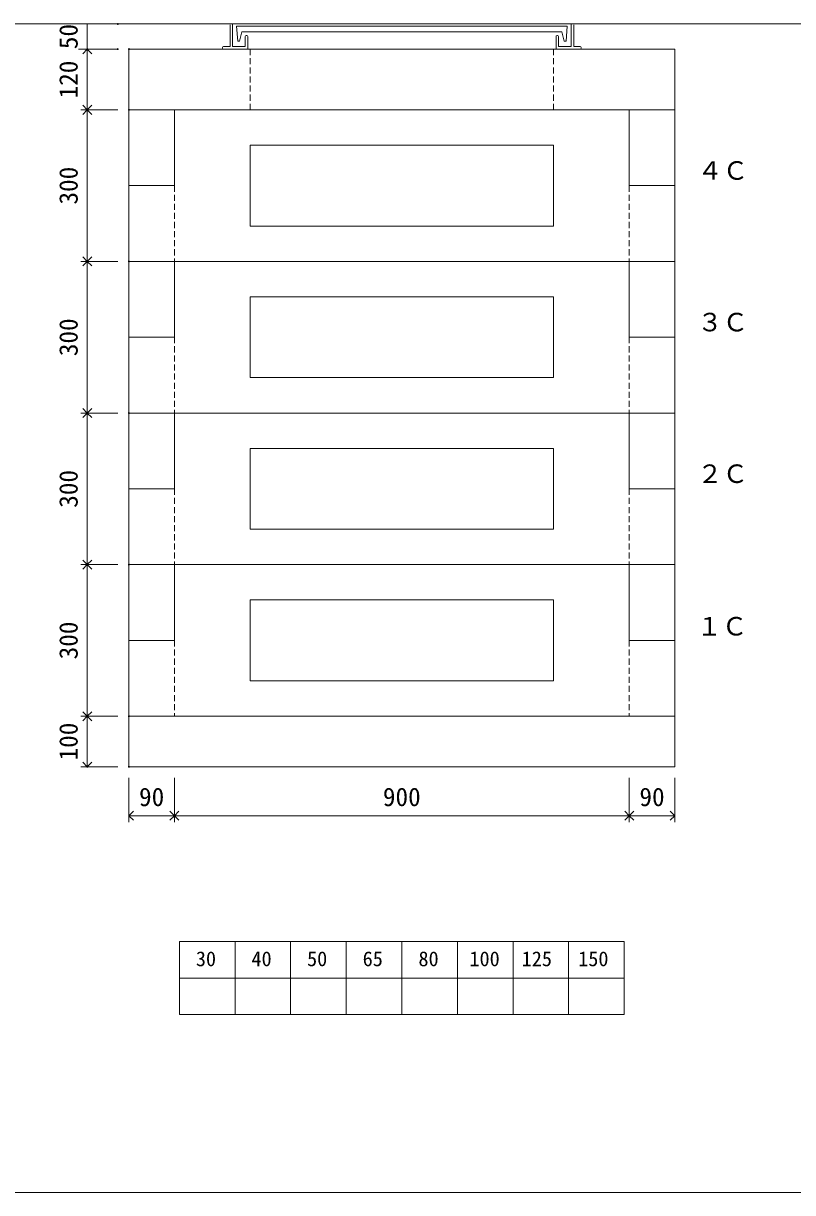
# Model space of a CAD drawing. Units: millimetres, scale not verified. Extents: x -4890 to 18490, y -2329 to 2329.
# Drawn here: x 1846 to 3368, y -1946 to 368 of the extents above; entities that cross this region are included whole.
import ezdxf
from ezdxf.enums import TextEntityAlignment as Align

# ---------------------------------------------------------------- set-up
doc = ezdxf.new("R2010")
doc.units = ezdxf.units.MM
doc.header["$LTSCALE"] = 10
doc.header["$PDMODE"] = 32
doc.header["$PDSIZE"] = 2
doc.linetypes.add('DASHED1', pattern=[1.8, 1.2, -0.6])
doc.linetypes.add('USER2', pattern=[50.8, 31.75, -6.35, 6.35, -6.35])
for name, color, linetype, lineweight in [('0-1_Defpoints', 7, 'USER2', 5), ('0-2_waku', 7, 'Continuous', 18), ('0-3_gaikei', 7, 'Continuous', 18), ('0-4_kakure', 7, 'DASHED1', 5), ('0-5_sunpou', 7, 'Continuous', 5), ('0-8_uchigawa', 6, 'Continuous', 18), ('0-A_futa', 3, 'Continuous', 18), ('0-B_GL', 4, 'Continuous', 18), ('0-D_文字１', 7, 'Continuous', 18)]:
    doc.layers.add(name, color=color, linetype=linetype, lineweight=lineweight)
doc.styles.add('ＭＳ ゴシック', font='')
doc.styles.get('ＭＳ ゴシック').set_extended_font_data('MS Gothic')

# ---------------------------------------------------------------- blocks, each defined once
blk = doc.blocks.new('_Open90')
at = {"layer": '0-5_sunpou'}
blk.add_line((0, 0), (-1, 0), dxfattribs=at)
blk.add_lwpolyline([(-0.5, 0.5), (0, 0), (-0.5, -0.5)], dxfattribs=at)
blk = doc.blocks.new('D48')
at = {"layer": '0-1_Defpoints'}
for p in [(3502.32, 1772.03), (3419.96, 1472.03), (3502.32, 1472.03)]:
    blk.add_point(p, dxfattribs=at)
at = {"layer": '0-5_sunpou'}
for p, q in [((3480.32, 1772.03), (3406.96, 1772.03)), ((3419.96, 1754.03), (3419.96, 1490.03)), ((3480.32, 1472.03), (3406.96, 1472.03))]:
    blk.add_line(p, q, dxfattribs=at)
at = {"layer": '0-5_sunpou', "xscale": 18, "yscale": 18}
for p, rotation in [((3419.96, 1772.03), 90), ((3419.96, 1472.03), 270)]:
    blk.add_blockref('_Open90', p, dxfattribs=dict(at, rotation=rotation))
at = {"layer": '0-5_sunpou', "style": 'ＭＳ ゴシック'}
blk.add_text('300', height=36.66, rotation=90, dxfattribs=at).set_placement((3411.96, 1584.53), align=Align.BOTTOM_LEFT)
blk = doc.blocks.new('D49')
at = {"layer": '0-1_Defpoints'}
for p in [(3502.32, 1472.03), (3419.96, 1172.03), (3502.32, 1172.03)]:
    blk.add_point(p, dxfattribs=at)
at = {"layer": '0-5_sunpou'}
for p, q in [((3480.32, 1472.03), (3406.96, 1472.03)), ((3419.96, 1454.03), (3419.96, 1190.03)), ((3480.32, 1172.03), (3406.96, 1172.03))]:
    blk.add_line(p, q, dxfattribs=at)
at = {"layer": '0-5_sunpou', "xscale": 18, "yscale": 18}
for p, rotation in [((3419.96, 1472.03), 90), ((3419.96, 1172.03), 270)]:
    blk.add_blockref('_Open90', p, dxfattribs=dict(at, rotation=rotation))
at = {"layer": '0-5_sunpou', "style": 'ＭＳ ゴシック'}
blk.add_text('300', height=36.66, rotation=90, dxfattribs=at).set_placement((3411.96, 1284.53), align=Align.BOTTOM_LEFT)
blk = doc.blocks.new('D60')
at = {"layer": '0-1_Defpoints'}
for p in [(3502.32, 2072.03), (3419.96, 1772.03), (3502.32, 1772.03)]:
    blk.add_point(p, dxfattribs=at)
at = {"layer": '0-5_sunpou'}
for p, q in [((3480.32, 2072.03), (3406.96, 2072.03)), ((3419.96, 2054.03), (3419.96, 1790.03)), ((3480.32, 1772.03), (3406.96, 1772.03))]:
    blk.add_line(p, q, dxfattribs=at)
at = {"layer": '0-5_sunpou', "xscale": 18, "yscale": 18}
for p, rotation in [((3419.96, 2072.03), 90), ((3419.96, 1772.03), 270)]:
    blk.add_blockref('_Open90', p, dxfattribs=dict(at, rotation=rotation))
at = {"layer": '0-5_sunpou', "style": 'ＭＳ ゴシック'}
blk.add_text('300', height=36.66, rotation=90, dxfattribs=at).set_placement((3411.96, 1884.53), align=Align.BOTTOM_LEFT)
blk = doc.blocks.new('D61')
at = {"layer": '0-1_Defpoints'}
for p in [(3502.32, 2492.03), (3419.96, 2372.03), (3502.32, 2372.03)]:
    blk.add_point(p, dxfattribs=at)
at = {"layer": '0-5_sunpou'}
for p, q in [((3480.32, 2492.03), (3406.96, 2492.03)), ((3419.96, 2474.03), (3419.96, 2390.03)), ((3480.32, 2372.03), (3406.96, 2372.03))]:
    blk.add_line(p, q, dxfattribs=at)
at = {"layer": '0-5_sunpou', "xscale": 18, "yscale": 18}
for p, rotation in [((3419.96, 2492.03), 90), ((3419.96, 2372.03), 270)]:
    blk.add_blockref('_Open90', p, dxfattribs=dict(at, rotation=rotation))
at = {"layer": '0-5_sunpou', "style": 'ＭＳ ゴシック'}
blk.add_text('120', height=36.66, rotation=90, dxfattribs=at).set_placement((3411.96, 2394.53), align=Align.BOTTOM_LEFT)
blk = doc.blocks.new('D64')
at = {"layer": '0-1_Defpoints'}
for p in [(3480.32, 2542.03), (3419.96, 2492.03), (3480.32, 2492.03)]:
    blk.add_point(p, dxfattribs=at)
at = {"layer": '0-5_sunpou'}
for p, q in [((3458.32, 2542.03), (3406.96, 2542.03)), ((3419.96, 2542.03), (3419.96, 2492.03)), ((3458.32, 2492.03), (3406.96, 2492.03))]:
    blk.add_line(p, q, dxfattribs=at)
at = {"layer": '0-5_sunpou', "style": 'ＭＳ ゴシック'}
blk.add_text('50', height=36.66, rotation=90, dxfattribs=at).set_placement((3411.96, 2492.03), align=Align.BOTTOM_LEFT)
blk = doc.blocks.new('D68')
at = {"layer": '0-1_Defpoints'}
for p in [(3502.32, 1172.03), (3419.96, 1072.03), (3502.32, 1072.03)]:
    blk.add_point(p, dxfattribs=at)
at = {"layer": '0-5_sunpou'}
for p, q in [((3480.32, 1172.03), (3406.96, 1172.03)), ((3419.96, 1154.03), (3419.96, 1090.03)), ((3480.32, 1072.03), (3406.96, 1072.03))]:
    blk.add_line(p, q, dxfattribs=at)
at = {"layer": '0-5_sunpou', "xscale": 18, "yscale": 18}
for p, rotation in [((3419.96, 1172.03), 90), ((3419.96, 1072.03), 270)]:
    blk.add_blockref('_Open90', p, dxfattribs=dict(at, rotation=rotation))
at = {"layer": '0-5_sunpou', "style": 'ＭＳ ゴシック'}
blk.add_text('100', height=36.66, rotation=90, dxfattribs=at).set_placement((3411.96, 1084.53), align=Align.BOTTOM_LEFT)
blk = doc.blocks.new('D69')
at = {"layer": '0-1_Defpoints'}
for p in [(3502.32, 2372.03), (3419.96, 2072.03), (3502.32, 2072.03)]:
    blk.add_point(p, dxfattribs=at)
at = {"layer": '0-5_sunpou'}
for p, q in [((3480.32, 2372.03), (3406.96, 2372.03)), ((3419.96, 2354.03), (3419.96, 2090.03)), ((3480.32, 2072.03), (3406.96, 2072.03))]:
    blk.add_line(p, q, dxfattribs=at)
at = {"layer": '0-5_sunpou', "xscale": 18, "yscale": 18}
for p, rotation in [((3419.96, 2372.03), 90), ((3419.96, 2072.03), 270)]:
    blk.add_blockref('_Open90', p, dxfattribs=dict(at, rotation=rotation))
at = {"layer": '0-5_sunpou', "style": 'ＭＳ ゴシック'}
blk.add_text('300', height=36.66, rotation=90, dxfattribs=at).set_placement((3411.96, 2184.53), align=Align.BOTTOM_LEFT)

msp = doc.modelspace()

# ---------------------------------------------------------------- linework, layer by layer
at = {"layer": '0-2_waku'}
for p, q in [((2155, -1449.38), (2155, -1593.38)), ((2155, -1449.38), (2155, -1593.38)), ((2155, -1449.38), (2155, -1593.38)), ((2155, -1449.38), (2155, -1593.38)), ((2155, -1449.38), (3035, -1449.38)), ((2265, -1449.38), (2265, -1593.38)), ((2375, -1449.38), (2375, -1593.38)), ((2375, -1449.38), (2375, -1593.38)), ((2485, -1449.38), (2485, -1593.38)), ((2595, -1449.38), (2595, -1593.38)), ((2705, -1449.38), (2705, -1593.38)), ((2815, -1449.38), (2815, -1593.38)), ((2925, -1449.38), (2925, -1593.38)), ((3035, -1449.38), (3035, -1593.38)), ((2155, -1521.38), (3035, -1521.38)), ((2155, -1593.38), (3035, -1593.38)), ((-1230, -1946.05), (4890, -1946.05)), ((-1230, -1946.05), (4890, -1946.05))]:
    msp.add_line(p, q, dxfattribs=at)
at = {"layer": '0-3_gaikei'}
for p, q in [((2055, 316.62), (3135, 316.62)), ((2055, 196.62), (2055, 316.62)), ((3135, 196.62), (3135, 316.62)), ((2145, 196.62), (2055, 196.62)), ((2055, 46.62), (2055, 196.62)), ((2145, 196.62), (3045, 196.62)), ((2145, 196.62), (2145, 46.62)), ((2145, 196.62), (2145, 46.62)), ((2145, 196.62), (2145, 46.62)), ((2145, 196.62), (2145, 46.62)), ((2145, 196.62), (2145, 46.62)), ((3045, 196.62), (3135, 196.62)), ((3045, 196.62), (3045, 46.62)), ((3045, 196.62), (3045, 46.62)), ((3045, 196.62), (3045, 46.62)), ((3045, 196.62), (3045, 46.62)), ((3045, 196.62), (3045, 46.62)), ((3135, 46.62), (3135, 196.62)), ((2145, 46.62), (2055, 46.62)), ((2145, 46.62), (2055, 46.62)), ((2145, 46.62), (2055, 46.62)), ((2145, 46.62), (2055, 46.62)), ((2055, 46.62), (2055, -103.38)), ((2055, 46.62), (2055, -103.38)), ((2055, 46.62), (2055, -103.38)), ((2055, 46.62), (2055, -103.38)), ((3135, 46.62), (3045, 46.62)), ((3135, 46.62), (3045, 46.62)), ((3135, 46.62), (3045, 46.62)), ((3135, 46.62), (3045, 46.62)), ((3135, 46.62), (3045, 46.62)), ((3135, 46.62), (3135, -103.38)), ((3135, 46.62), (3135, -103.38)), ((3135, 46.62), (3135, -103.38)), ((3135, 46.62), (3135, -103.38)), ((3135, 46.62), (3135, -103.38)), ((2055, -253.38), (2055, -103.38)), ((3135, -103.38), (2055, -103.38)), ((3135, -103.38), (2055, -103.38)), ((3135, -103.38), (2055, -103.38)), ((3135, -103.38), (2055, -103.38)), ((3135, -103.38), (2055, -103.38)), ((2145, -103.38), (2145, -253.38)), ((2145, -103.38), (2145, -253.38)), ((2145, -103.38), (2145, -253.38)), ((2145, -103.38), (2145, -253.38)), ((2145, -103.38), (2145, -253.38)), ((2145, -103.38), (3045, -103.38)), ((2145, -103.38), (3045, -103.38)), ((2985, -103.38), (2205, -103.38)), ((3045, -103.38), (3045, -253.38)), ((3045, -103.38), (3045, -253.38)), ((3045, -103.38), (3045, -253.38)), ((3045, -103.38), (3045, -253.38)), ((3045, -103.38), (3045, -253.38)), ((3135, -253.38), (3135, -103.38)), ((2145, -253.38), (2055, -253.38)), ((2145, -253.38), (2055, -253.38)), ((2145, -253.38), (2055, -253.38)), ((2145, -253.38), (2055, -253.38)), ((2055, -253.38), (2055, -403.38)), ((2055, -253.38), (2055, -403.38)), ((2055, -253.38), (2055, -403.38)), ((2055, -253.38), (2055, -403.38)), ((3135, -253.38), (3045, -253.38)), ((3135, -253.38), (3045, -253.38)), ((3135, -253.38), (3045, -253.38)), ((3135, -253.38), (3045, -253.38)), ((3135, -253.38), (3045, -253.38)), ((3135, -253.38), (3135, -403.38)), ((3135, -253.38), (3135, -403.38)), ((3135, -253.38), (3135, -403.38)), ((3135, -253.38), (3135, -403.38)), ((3135, -253.38), (3135, -403.38)), ((3135, -403.38), (2055, -403.38)), ((3135, -403.38), (2055, -403.38)), ((3135, -403.38), (2055, -403.38)), ((3135, -403.38), (2055, -403.38)), ((3135, -403.38), (2055, -403.38)), ((2055, -553.38), (2055, -403.38)), ((2145, -403.38), (3045, -403.38)), ((2145, -403.38), (3045, -403.38)), ((2145, -403.38), (2145, -553.38)), ((2145, -403.38), (2145, -553.38)), ((2145, -403.38), (2145, -553.38)), ((2145, -403.38), (2145, -553.38)), ((2145, -403.38), (2145, -553.38)), ((2985, -403.38), (2205, -403.38)), ((3045, -403.38), (3045, -553.38)), ((3045, -403.38), (3045, -553.38)), ((3045, -403.38), (3045, -553.38)), ((3045, -403.38), (3045, -553.38)), ((3045, -403.38), (3045, -553.38)), ((3135, -553.38), (3135, -403.38)), ((2145, -553.38), (2055, -553.38)), ((2145, -553.38), (2055, -553.38)), ((2145, -553.38), (2055, -553.38)), ((2145, -553.38), (2055, -553.38)), ((2055, -553.38), (2055, -703.38)), ((2055, -553.38), (2055, -703.38)), ((2055, -553.38), (2055, -703.38)), ((2055, -553.38), (2055, -703.38)), ((3135, -553.38), (3045, -553.38)), ((3135, -553.38), (3045, -553.38)), ((3135, -553.38), (3045, -553.38)), ((3135, -553.38), (3045, -553.38)), ((3135, -553.38), (3045, -553.38)), ((3135, -553.38), (3135, -703.38)), ((3135, -553.38), (3135, -703.38)), ((3135, -553.38), (3135, -703.38)), ((3135, -553.38), (3135, -703.38)), ((3135, -553.38), (3135, -703.38)), ((3135, -703.38), (2055, -703.38)), ((3135, -703.38), (2055, -703.38)), ((3135, -703.38), (2055, -703.38)), ((3135, -703.38), (2055, -703.38)), ((3135, -703.38), (2055, -703.38)), ((2055, -853.38), (2055, -703.38)), ((2145, -703.38), (3045, -703.38)), ((2145, -703.38), (2145, -853.38)), ((2145, -703.38), (2145, -853.38)), ((2145, -703.38), (2145, -853.38)), ((2145, -703.38), (2145, -853.38)), ((2145, -703.38), (2145, -853.38)), ((2985, -703.38), (2205, -703.38)), ((3045, -703.38), (3045, -853.38)), ((3045, -703.38), (3045, -853.38)), ((3045, -703.38), (3045, -853.38)), ((3045, -703.38), (3045, -853.38)), ((3045, -703.38), (3045, -853.38)), ((3135, -853.38), (3135, -703.38)), ((2145, -853.38), (2055, -853.38)), ((2145, -853.38), (2055, -853.38)), ((2145, -853.38), (2055, -853.38)), ((2145, -853.38), (2055, -853.38)), ((2055, -853.38), (2055, -1003.38)), ((2055, -853.38), (2055, -1003.38)), ((2055, -853.38), (2055, -1003.38)), ((2055, -853.38), (2055, -1003.38)), ((3135, -853.38), (3045, -853.38)), ((3135, -853.38), (3045, -853.38)), ((3135, -853.38), (3045, -853.38)), ((3135, -853.38), (3045, -853.38)), ((3135, -853.38), (3045, -853.38)), ((3135, -853.38), (3135, -1003.38)), ((3135, -853.38), (3135, -1003.38)), ((3135, -853.38), (3135, -1003.38)), ((3135, -853.38), (3135, -1003.38)), ((3135, -853.38), (3135, -1003.38)), ((3135, -1003.38), (2055, -1003.38)), ((3135, -1003.38), (2055, -1003.38)), ((3135, -1003.38), (2055, -1003.38)), ((3135, -1003.38), (2055, -1003.38)), ((3135, -1003.38), (2055, -1003.38)), ((2055, -1103.38), (2055, -1003.38)), ((3135, -1003.38), (2055, -1003.38)), ((3135, -1003.38), (2055, -1003.38)), ((3135, -1003.38), (2055, -1003.38)), ((3135, -1003.38), (2055, -1003.38)), ((2985, -1003.38), (2205, -1003.38)), ((2985, -1003.38), (2205, -1003.38)), ((3135, -1103.38), (2055, -1103.38)), ((3135, -1103.38), (2055, -1103.38))]:
    msp.add_line(p, q, dxfattribs=at)
for points in [[(2145, 46.62), (2055, 46.62), (2055, -103.38)], [(2145, -253.38), (2055, -253.38), (2055, -403.38)], [(2145, -553.38), (2055, -553.38), (2055, -703.38)], [(2145, -853.38), (2055, -853.38), (2055, -1003.38)], [(3135, -1103.38), (3135, -1003.38), (2055, -1003.38)]]:
    msp.add_lwpolyline(points, dxfattribs=at)
at = {"layer": '0-4_kakure'}
for p, q in [((2295, 196.62), (2295, 316.62)), ((2895, 196.62), (2895, 316.62)), ((2145, 46.62), (2145, -103.38)), ((3045, 46.62), (3045, -103.38)), ((2145, -253.38), (2145, -403.38)), ((3045, -253.38), (3045, -403.38)), ((2145, -553.38), (2145, -703.38)), ((3045, -553.38), (3045, -703.38)), ((2145, -853.38), (2145, -1003.38)), ((3045, -853.38), (3045, -1003.38))]:
    msp.add_line(p, q, dxfattribs=at)
at = {"layer": '0-5_sunpou'}
for p, q in [((2033, 366.62), (1955.14, 366.62)), ((2033, 316.62), (1955.14, 316.62)), ((2055, -1125.38), (2055, -1213.3)), ((2145, -1125.38), (2145, -1213.3)), ((2145, -1125.38), (2145, -1213.3)), ((3045, -1125.38), (3045, -1213.3)), ((3045, -1125.38), (3045, -1213.3)), ((3135, -1125.38), (3135, -1213.3)), ((2073, -1200.3), (2127, -1200.3)), ((2163, -1200.3), (3027, -1200.3)), ((3063, -1200.3), (3117, -1200.3))]:
    msp.add_line(p, q, dxfattribs=at)
at = {"layer": '0-8_uchigawa'}
for p, q in [((2895, 126.62), (2295, 126.62)), ((2295, 126.62), (2295, -33.38)), ((2895, 126.62), (2895, -33.38)), ((2895, -33.38), (2295, -33.38)), ((2895, -173.38), (2295, -173.38)), ((2295, -173.38), (2295, -333.38)), ((2895, -173.38), (2895, -333.38)), ((2895, -333.38), (2295, -333.38)), ((2895, -473.38), (2295, -473.38)), ((2295, -473.38), (2295, -633.38)), ((2895, -473.38), (2895, -633.38)), ((2895, -633.38), (2295, -633.38)), ((2895, -773.38), (2295, -773.38)), ((2295, -773.38), (2295, -933.38)), ((2895, -773.38), (2895, -933.38)), ((2895, -933.38), (2295, -933.38))]:
    msp.add_line(p, q, dxfattribs=at)
at = {"layer": '0-A_futa'}
for p, q in [((2255, 364.62), (2255, 321.62)), ((2260, 366.62), (2260, 321.62)), ((2267.81, 362.12), (2922.14, 362.12)), ((2267.81, 362.12), (2270.3, 332.12)), ((2278.33, 351.12), (2274.01, 332.12)), ((2278.33, 351.12), (2911.67, 351.12)), ((2911.67, 351.12), (2915.99, 332.12)), ((2922.14, 362.12), (2919.89, 332.12)), ((2930, 366.62), (2930, 321.62)), ((2935, 364.62), (2935, 321.62)), ((2270.3, 332.12), (2274.01, 332.12)), ((2285, 341.62), (2285, 321.62)), ((2287, 343.62), (2288, 343.62)), ((2290, 341.62), (2290, 316.62)), ((2900, 341.62), (2900, 316.62)), ((2903, 343.62), (2902, 343.62)), ((2905, 341.62), (2905, 321.62)), ((2919.89, 332.12), (2915.99, 332.12)), ((2240, 319.62), (2240, 318.62)), ((2242, 321.62), (2255, 321.62)), ((2290, 316.62), (2242, 316.62)), ((2260, 321.62), (2285, 321.62)), ((2900, 316.62), (2948, 316.62)), ((2930, 321.62), (2905, 321.62)), ((2948, 321.62), (2935, 321.62)), ((2950, 319.62), (2950, 318.62))]:
    msp.add_line(p, q, dxfattribs=at)
for centre, start, end in [((2287, 341.62), 90, 180), ((2288, 341.62), 0, 90), ((2902, 341.62), 90, 180), ((2903, 341.62), 0, 90), ((2242, 319.62), 90, 180), ((2242, 318.62), 180, 270), ((2948, 319.62), 0, 90), ((2948, 318.62), 270, 0)]:
    msp.add_arc(centre, 2, start, end, dxfattribs=at)
at = {"layer": '0-B_GL'}
msp.add_line((-1230, 366.62), (4890, 366.62), dxfattribs=at)
msp.add_line((-1230, 366.62), (4890, 366.62), dxfattribs=at)
msp.add_line((-1230, 366.62), (4890, 366.62), dxfattribs=at)

# ---------------------------------------------------------------- block references
at = {"layer": '0-5_sunpou'}
for name in ['D64', 'D61', 'D69', 'D60', 'D48', 'D49', 'D68']:
    msp.add_blockref(name, (-1447.32, -2175.41), dxfattribs=at)
at = {"layer": '0-5_sunpou', "xscale": 18, "yscale": 18, "rotation": 180}
for p in [(2055, -1200.3), (2145, -1200.3), (3045, -1200.3)]:
    msp.add_blockref('_Open90', p, dxfattribs=at)
at = {"layer": '0-5_sunpou', "xscale": 18, "yscale": 18}
for p in [(2145, -1200.3), (3045, -1200.3), (3135, -1200.3)]:
    msp.add_blockref('_Open90', p, dxfattribs=at)

# ---------------------------------------------------------------- texts
at = {"layer": '0-5_sunpou', "style": 'ＭＳ ゴシック'}
for s, p in [('90', (2075, -1192.3)), ('900', (2557.5, -1192.3)), ('90', (3065, -1192.3))]:
    msp.add_text(s, height=36.66, dxfattribs=at).set_placement(p, align=Align.BOTTOM_LEFT)
at = {"layer": '0-D_文字１', "style": 'ＭＳ ゴシック'}
for s, height, p in [('４Ｃ', 36.66, (3179.9, 47.17)), ('３Ｃ', 36.66, (3179.63, -252.82)), ('２Ｃ', 36.66, (3179.63, -552.82)), ('１Ｃ', 36.66, (3178.31, -854.68)), ('30', 29.33, (2187.46, -1506.81)), ('40', 29.33, (2297.46, -1506.81)), ('50', 29.33, (2407.46, -1506.81)), ('65', 29.33, (2517.46, -1506.81)), ('80', 29.33, (2627.86, -1506.81)), ('100', 29.33, (2728.74, -1506.81)), ('125', 29.33, (2832.13, -1506.81)), ('150', 29.33, (2943.89, -1506.81))]:
    msp.add_text(s, height=height, dxfattribs=at).set_placement(p, align=Align.BOTTOM_LEFT)

doc.saveas('drawing.dxf')
